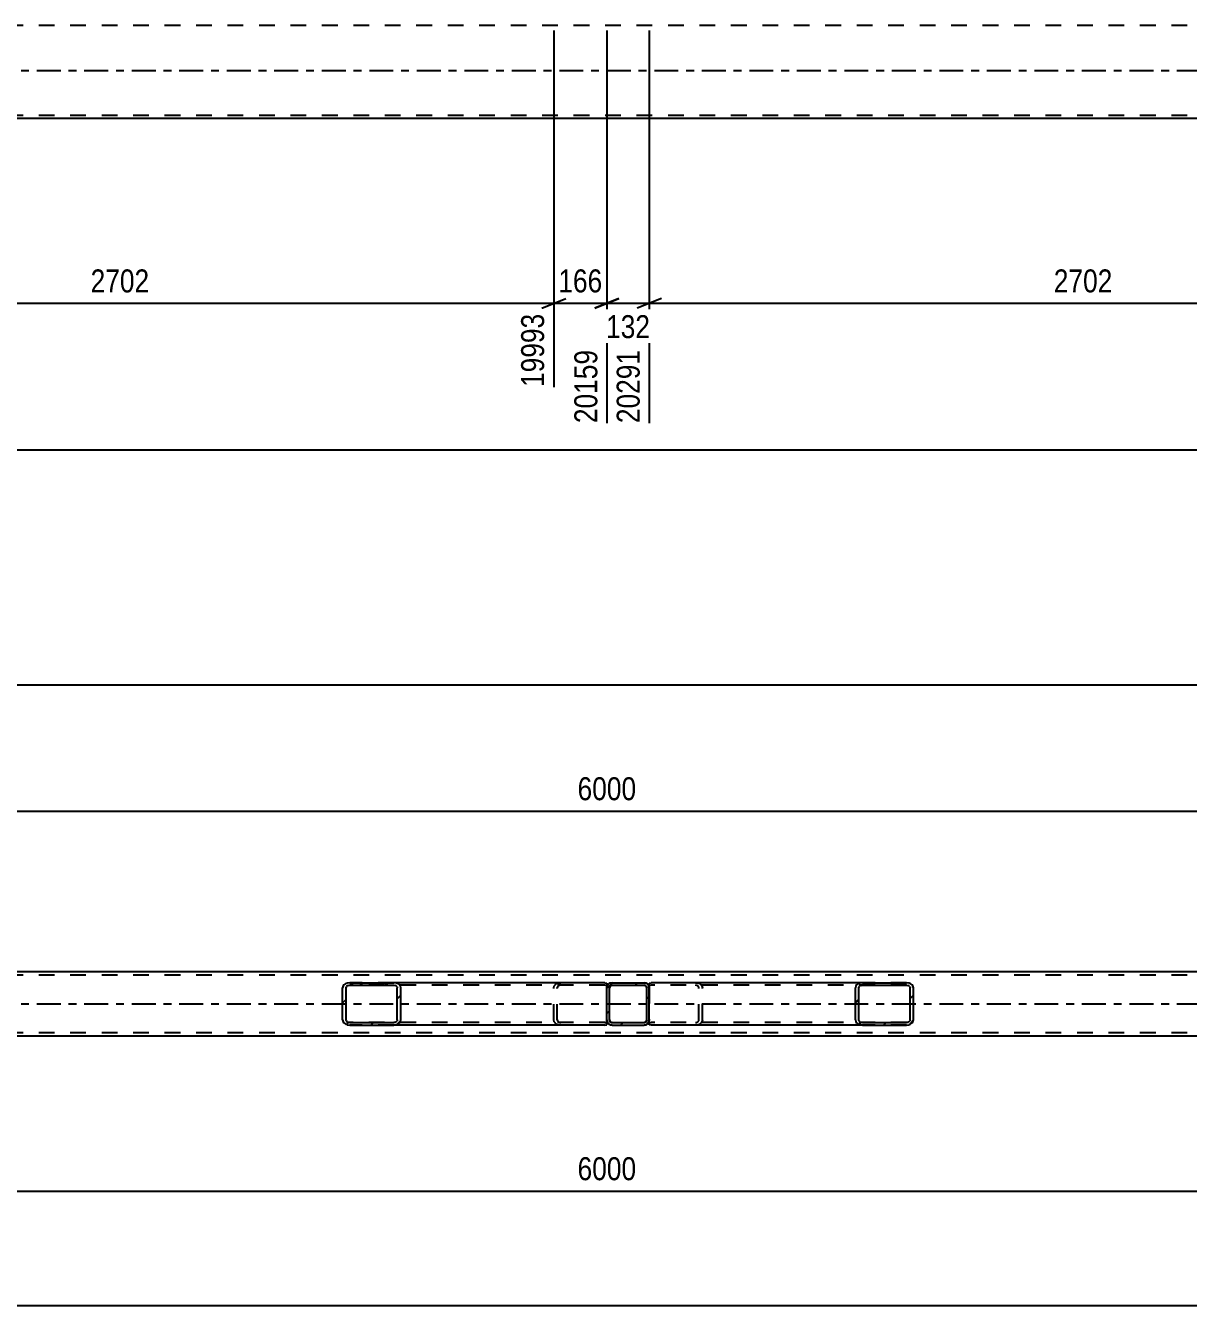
# Model space of a CAD drawing. Header units: millimetres. Extents: x 0 to 1189, y 0 to 841.
# Drawn here: x 754.2 to 899.1, y 390.1 to 549.6 of the extents above; entities that cross this region are included whole.
import ezdxf

# ---------------------------------------------------------------- set-up
doc = ezdxf.new("R2010")
doc.units = ezdxf.units.MM
doc.linetypes.add('DXK_LINE_DOT2', pattern=[3.9198, 1.9599, -1.9599])
doc.linetypes.add('DXK_LINE_DOT3', pattern=[5.9187, 2.979, -0.9799, 0.9799, -0.9799])
doc.styles.add('Arial Narrow', font='ARIALN.TTF', dxfattribs={"height": 0.2})

# ---------------------------------------------------------------- blocks, each defined once
blk = doc.blocks.new('Part-761551702-5098 - 4748')
at = {"color": 7, "linetype": 'DXK_LINE_DOT2'}
for p, q in [((1028.28, 549.62), (98.63, 549.62)), ((1028.28, 538.42), (98.63, 538.42))]:
    blk.add_line(p, q, dxfattribs=at)
at = {"color": 7, "linetype": 'DXK_LINE_DOT3'}
blk.add_line((98.63, 544.02), (1028.28, 544.02), dxfattribs=at)
at = {"color": 2, "linetype": 'Continuous'}
blk.add_line((942.78, 538.02), (715.77, 538.02), dxfattribs=at)
blk = doc.blocks.new('Part-761551702-3737 - 3599')
at = {"color": 2, "linetype": 'Continuous'}
for p, q in [((1023.48, 431.71), (98.63, 431.71)), ((1023.48, 423.71), (98.63, 423.71))]:
    blk.add_line(p, q, dxfattribs=at)
at = {"color": 7, "linetype": 'DXK_LINE_DOT2'}
for p, q in [((1028.28, 431.31), (98.63, 431.31)), ((1028.28, 424.11), (98.63, 424.11))]:
    blk.add_line(p, q, dxfattribs=at)
at = {"color": 7, "linetype": 'DXK_LINE_DOT3'}
blk.add_line((98.63, 427.71), (1028.28, 427.71), dxfattribs=at)
blk = doc.blocks.new('Part-761551702-3681 - 3599')
at = {"linetype": 'Continuous'}
h = blk.add_hatch(dxfattribs=at)
h.set_pattern_fill('', scale=0.7, style=0, pattern_type=0)
h.set_pattern_definition([(45, (831.5194, 425.1189), (-1.57154, 1.57154), [])])
h.paths.add_polyline_path([(831.27, 425.07), (831.52, 425.12), (831.73, 425.26), (831.87, 425.47), (831.91, 425.71), (831.91, 429.71), (831.87, 429.96), (831.73, 430.16), (831.52, 430.3), (831.27, 430.35), (827.27, 430.35), (827.03, 430.3), (826.82, 430.16), (826.68, 429.96), (826.63, 429.71), (826.63, 425.71), (826.68, 425.47), (826.82, 425.26), (827.03, 425.12), (827.27, 425.07)])
h.paths.add_polyline_path([(827.15, 425.41), (827.05, 425.48), (826.98, 425.59), (826.95, 425.71), (826.95, 429.71), (826.98, 429.83), (827.05, 429.94), (827.15, 430.01), (827.27, 430.03), (831.27, 430.03), (831.4, 430.01), (831.5, 429.94), (831.57, 429.83), (831.59, 429.71), (831.59, 425.71), (831.57, 425.59), (831.5, 425.48), (831.4, 425.41), (831.27, 425.39), (827.27, 425.39)])
at = {"color": 7, "linetype": 'DXK_LINE_DOT2'}
for p, q in [((826.63, 429.71), (826.68, 429.96)), ((826.63, 425.71), (826.63, 429.71)), ((826.98, 429.83), (826.95, 429.71)), ((826.95, 425.71), (826.95, 429.71)), ((827.03, 430.3), (827.27, 430.35)), ((827.27, 430.03), (827.15, 430.01)), ((827.27, 430.35), (831.27, 430.35)), ((827.27, 430.03), (831.27, 430.03)), ((831.27, 430.35), (831.52, 430.3)), ((831.4, 430.01), (831.27, 430.03)), ((831.59, 429.71), (831.57, 429.83)), ((831.59, 425.71), (831.59, 429.71)), ((831.87, 429.96), (831.91, 429.71)), ((831.91, 425.71), (831.91, 429.71)), ((826.68, 425.47), (826.63, 425.71)), ((826.95, 425.71), (826.98, 425.59)), ((827.27, 425.07), (827.03, 425.12)), ((827.15, 425.41), (827.27, 425.39)), ((827.27, 425.39), (831.27, 425.39)), ((827.27, 425.07), (831.27, 425.07)), ((831.27, 425.39), (831.4, 425.41)), ((831.52, 425.12), (831.27, 425.07)), ((831.57, 425.59), (831.59, 425.71)), ((831.91, 425.71), (831.87, 425.47))]:
    blk.add_line(p, q, dxfattribs=at)
at = {"color": 2, "linetype": 'Continuous'}
for p, q in [((826.68, 429.96), (826.63, 429.71)), ((826.63, 425.71), (826.63, 429.71)), ((826.95, 429.71), (826.98, 429.83)), ((826.95, 425.71), (826.95, 429.71)), ((827.27, 430.35), (827.03, 430.3)), ((827.15, 430.01), (827.27, 430.03)), ((827.27, 430.35), (831.27, 430.35)), ((827.27, 430.03), (831.27, 430.03)), ((831.52, 430.3), (831.27, 430.35)), ((831.27, 430.03), (831.4, 430.01)), ((831.57, 429.83), (831.59, 429.71)), ((831.59, 425.71), (831.59, 429.71)), ((831.91, 429.71), (831.87, 429.96)), ((831.91, 425.71), (831.91, 429.71)), ((826.63, 425.71), (826.68, 425.47)), ((826.98, 425.59), (826.95, 425.71)), ((827.03, 425.12), (827.27, 425.07)), ((827.27, 425.39), (827.15, 425.41)), ((827.27, 425.39), (831.27, 425.39)), ((827.27, 425.07), (831.27, 425.07)), ((831.4, 425.41), (831.27, 425.39)), ((831.27, 425.07), (831.52, 425.12)), ((831.59, 425.71), (831.57, 425.59)), ((831.87, 425.47), (831.91, 425.71))]:
    blk.add_line(p, q, dxfattribs=at)
at = {"color": 7, "linetype": 'DXK_LINE_DOT2'}
for centre, radius, start, end in [((827.27, 429.71), 0.64, 112.5, 157.5), ((827.27, 429.71), 0.32, 112.5, 157.5), ((831.27, 429.71), 0.32, 22.5, 67.5), ((831.27, 429.71), 0.64, 22.5, 67.5), ((827.27, 425.71), 0.64, 202.5, 247.5), ((827.27, 425.71), 0.32, 202.5, 247.5), ((831.27, 425.71), 0.32, 292.5, 337.5), ((831.27, 425.71), 0.64, 292.5, 337.5)]:
    blk.add_arc(centre, radius, start, end, dxfattribs=at)
at = {"color": 2, "linetype": 'Continuous'}
for centre, radius, start, end in [((827.27, 429.71), 0.64, 112.5, 157.5), ((827.27, 429.71), 0.32, 112.5, 157.5), ((831.27, 429.71), 0.32, 22.5, 67.5), ((831.27, 429.71), 0.64, 22.5, 67.5), ((827.27, 425.71), 0.64, 202.5, 247.5), ((827.27, 425.71), 0.32, 202.5, 247.5), ((831.27, 425.71), 0.32, 292.5, 337.5), ((831.27, 425.71), 0.64, 292.5, 337.5)]:
    blk.add_arc(centre, radius, start, end, dxfattribs=at)
blk = doc.blocks.new('Part-761551702-3790 - 3599')
at = {"linetype": 'Continuous'}
h = blk.add_hatch(dxfattribs=at)
h.set_pattern_fill('', scale=0.7, style=0, pattern_type=0)
h.set_pattern_definition([(45, (864.292, 425.1189), (-1.57154, 1.57154), [])])
h.paths.add_polyline_path([(863.96, 425.07), (864.29, 425.12), (864.58, 425.26), (864.77, 425.47), (864.83, 425.71), (864.83, 429.71), (864.77, 429.96), (864.58, 430.16), (864.29, 430.3), (863.96, 430.35), (858.46, 430.35), (858.13, 430.3), (857.84, 430.16), (857.65, 429.96), (857.59, 429.71), (857.59, 425.71), (857.65, 425.47), (857.84, 425.26), (858.13, 425.12), (858.46, 425.07)])
h.paths.add_polyline_path([(858.3, 425.41), (858.15, 425.48), (858.06, 425.59), (858.03, 425.71), (858.03, 429.71), (858.06, 429.83), (858.15, 429.94), (858.3, 430.01), (858.46, 430.03), (863.96, 430.03), (864.12, 430.01), (864.27, 429.94), (864.36, 429.83), (864.4, 429.71), (864.4, 425.71), (864.36, 425.59), (864.27, 425.48), (864.12, 425.41), (863.96, 425.39), (858.46, 425.39)])
at = {"color": 2, "linetype": 'Continuous'}
for p, q in [((831.91, 430.31), (832.17, 430.35)), ((831.91, 430.31), (831.91, 429.71)), ((858.46, 430.35), (832.17, 430.35)), ((857.65, 429.96), (857.59, 429.71)), ((857.59, 425.71), (857.59, 429.71)), ((858.03, 429.71), (858.06, 429.83)), ((858.03, 425.71), (858.03, 429.71)), ((858.46, 430.35), (858.13, 430.3)), ((858.3, 430.01), (858.46, 430.03)), ((858.46, 430.35), (863.96, 430.35)), ((858.46, 430.03), (863.96, 430.03)), ((864.29, 430.3), (863.96, 430.35)), ((863.96, 430.03), (864.12, 430.01)), ((864.36, 429.83), (864.4, 429.71)), ((864.4, 425.71), (864.4, 429.71)), ((864.83, 429.71), (864.77, 429.96)), ((864.83, 425.71), (864.83, 429.71)), ((831.91, 425.12), (831.91, 425.71)), ((831.91, 425.11), (831.91, 425.12)), ((832.17, 425.07), (831.91, 425.11)), ((858.46, 425.07), (832.17, 425.07)), ((857.59, 425.71), (857.65, 425.47)), ((858.06, 425.59), (858.03, 425.71)), ((858.13, 425.12), (858.46, 425.07)), ((858.46, 425.39), (858.3, 425.41)), ((858.46, 425.39), (863.96, 425.39)), ((858.46, 425.07), (863.96, 425.07)), ((864.12, 425.41), (863.96, 425.39)), ((863.96, 425.07), (864.29, 425.12)), ((864.4, 425.71), (864.36, 425.59)), ((864.77, 425.47), (864.83, 425.71))]:
    blk.add_line(p, q, dxfattribs=at)
at = {"color": 7, "linetype": 'DXK_LINE_DOT2'}
for p, q in [((832, 430.01), (831.91, 429.96)), ((831.91, 429.71), (831.91, 425.71)), ((832.17, 430.03), (832, 430.01)), ((863.96, 430.03), (832.17, 430.03)), ((837.66, 430.35), (838, 430.3)), ((837.83, 430.01), (837.66, 430.03)), ((838.1, 429.71), (838.07, 429.83)), ((838.1, 425.71), (838.1, 429.71)), ((838.47, 429.96), (838.54, 429.71)), ((838.54, 425.71), (838.54, 429.71)), ((863.96, 430.35), (858.46, 430.35)), ((831.91, 425.46), (831.91, 425.47)), ((831.91, 425.46), (832, 425.41)), ((832, 425.41), (832.17, 425.39)), ((863.96, 425.39), (832.17, 425.39)), ((837.66, 425.39), (837.83, 425.41)), ((838, 425.12), (837.66, 425.07)), ((838.07, 425.59), (838.1, 425.71)), ((838.54, 425.71), (838.47, 425.47)), ((863.96, 425.07), (858.46, 425.07))]:
    blk.add_line(p, q, dxfattribs=at)
for centre, radius, start, end in [((837.73, 429.62), 0.401, 32.4104, 75.4453), ((837.8, 429.53), 0.802, 32.4104, 75.4453), ((837.73, 425.8), 0.401, 284.5547, 327.5896), ((837.8, 425.9), 0.802, 284.5547, 327.5896)]:
    blk.add_arc(centre, radius, start, end, dxfattribs=at)
at = {"color": 2, "linetype": 'Continuous'}
for centre, radius, start, end in [((858.33, 429.53), 0.802, 104.5547, 147.5896), ((858.4, 429.62), 0.401, 104.5547, 147.5896), ((864.02, 429.62), 0.401, 32.4104, 75.4453), ((864.09, 429.53), 0.802, 32.4104, 75.4453), ((858.33, 425.9), 0.802, 212.4104, 255.4453), ((858.4, 425.8), 0.401, 212.4104, 255.4453), ((864.02, 425.8), 0.401, 284.5547, 327.5896), ((864.09, 425.9), 0.802, 284.5547, 327.5896)]:
    blk.add_arc(centre, radius, start, end, dxfattribs=at)
blk = doc.blocks.new('Part-761551702-3855 - 3599')
at = {"linetype": 'Continuous'}
h = blk.add_hatch(dxfattribs=at)
h.set_pattern_fill('', scale=0.7, style=0, pattern_type=0)
h.set_pattern_definition([(45, (800.4203, 425.1189), (-1.57154, 1.57154), [])])
h.paths.add_polyline_path([(800.08, 425.07), (800.42, 425.12), (800.71, 425.26), (800.9, 425.47), (800.96, 425.71), (800.96, 429.71), (800.9, 429.96), (800.71, 430.16), (800.42, 430.3), (800.08, 430.35), (794.59, 430.35), (794.26, 430.3), (793.97, 430.16), (793.78, 429.96), (793.71, 429.71), (793.71, 425.71), (793.78, 425.47), (793.97, 425.26), (794.26, 425.12), (794.59, 425.07)])
h.paths.add_polyline_path([(794.43, 425.41), (794.28, 425.48), (794.19, 425.59), (794.15, 425.71), (794.15, 429.71), (794.19, 429.83), (794.28, 429.94), (794.43, 430.01), (794.59, 430.03), (800.08, 430.03), (800.25, 430.01), (800.39, 429.94), (800.49, 429.83), (800.52, 429.71), (800.52, 425.71), (800.49, 425.59), (800.39, 425.48), (800.25, 425.41), (800.08, 425.39), (794.59, 425.39)])
at = {"color": 2, "linetype": 'Continuous'}
for p, q in [((793.78, 429.96), (793.71, 429.71)), ((793.71, 425.71), (793.71, 429.71)), ((794.15, 429.71), (794.19, 429.83)), ((794.15, 425.71), (794.15, 429.71)), ((794.59, 430.35), (794.26, 430.3)), ((794.43, 430.01), (794.59, 430.03)), ((794.59, 430.35), (800.08, 430.35)), ((794.59, 430.03), (800.08, 430.03)), ((826.38, 430.35), (800.08, 430.35)), ((800.42, 430.3), (800.08, 430.35)), ((800.08, 430.03), (800.25, 430.01)), ((800.49, 429.83), (800.52, 429.71)), ((800.52, 425.71), (800.52, 429.71)), ((800.96, 429.71), (800.9, 429.96)), ((800.96, 425.71), (800.96, 429.71)), ((826.38, 430.35), (826.63, 430.31)), ((826.63, 430.31), (826.63, 430.3)), ((826.63, 430.3), (826.63, 430.16)), ((826.63, 430.16), (826.63, 429.71)), ((793.71, 425.71), (793.78, 425.47)), ((794.19, 425.59), (794.15, 425.71)), ((794.26, 425.12), (794.59, 425.07)), ((794.59, 425.39), (794.43, 425.41)), ((794.59, 425.39), (800.08, 425.39)), ((794.59, 425.07), (800.08, 425.07)), ((800.25, 425.41), (800.08, 425.39)), ((800.08, 425.07), (800.42, 425.12)), ((826.38, 425.07), (800.08, 425.07)), ((800.52, 425.71), (800.49, 425.59)), ((800.9, 425.47), (800.96, 425.71)), ((826.38, 425.07), (826.63, 425.11)), ((826.63, 425.11), (826.63, 425.71))]:
    blk.add_line(p, q, dxfattribs=at)
at = {"color": 7, "linetype": 'DXK_LINE_DOT2'}
for p, q in [((800.08, 430.35), (794.59, 430.35)), ((826.38, 430.03), (794.59, 430.03)), ((820.01, 429.71), (820.07, 429.96)), ((820.01, 425.71), (820.01, 429.71)), ((820.48, 429.83), (820.45, 429.71)), ((820.45, 425.71), (820.45, 429.71)), ((820.55, 430.3), (820.89, 430.35)), ((820.89, 430.03), (820.72, 430.01)), ((826.55, 430.01), (826.38, 430.03)), ((826.63, 429.96), (826.55, 430.01)), ((826.63, 430.16), (826.63, 429.96)), ((826.63, 425.71), (826.63, 429.96)), ((826.38, 425.39), (794.59, 425.39)), ((800.08, 425.07), (794.59, 425.07)), ((820.07, 425.47), (820.01, 425.71)), ((820.45, 425.71), (820.48, 425.59)), ((820.89, 425.07), (820.55, 425.12)), ((820.72, 425.41), (820.89, 425.39)), ((826.38, 425.39), (826.55, 425.41)), ((826.55, 425.41), (826.63, 425.46))]:
    blk.add_line(p, q, dxfattribs=at)
at = {"color": 2, "linetype": 'Continuous'}
for centre, radius, start, end in [((794.46, 429.53), 0.802, 104.5547, 147.5896), ((794.53, 429.62), 0.401, 104.5547, 147.5896), ((800.15, 429.62), 0.401, 32.4104, 75.4453), ((800.22, 429.53), 0.802, 32.4104, 75.4453), ((794.46, 425.9), 0.802, 212.4104, 255.4453), ((794.53, 425.8), 0.401, 212.4104, 255.4453), ((800.15, 425.8), 0.401, 284.5547, 327.5896), ((800.22, 425.9), 0.802, 284.5547, 327.5896)]:
    blk.add_arc(centre, radius, start, end, dxfattribs=at)
at = {"color": 7, "linetype": 'DXK_LINE_DOT2'}
for centre, radius, start, end in [((820.75, 429.53), 0.802, 104.5547, 147.5896), ((820.82, 429.62), 0.401, 104.5547, 147.5896), ((820.75, 425.9), 0.802, 212.4104, 255.4453), ((820.82, 425.8), 0.401, 212.4104, 255.4453)]:
    blk.add_arc(centre, radius, start, end, dxfattribs=at)
blk = doc.blocks.new('StraightDimension-761551702-17323 - 4748')
at = {"color": 7, "linetype": 'Continuous'}
for p, q in [((820.01, 549.02), (820.01, 504.58)), ((826.64, 549.02), (826.64, 500.08)), ((818.51, 514.42), (821.51, 515.62)), ((828.14, 515.62), (825.14, 514.42)), ((820.01, 515.02), (826.64, 515.02))]:
    blk.add_line(p, q, dxfattribs=at)
at = {"color": 0}
blk.add_wipeout([(826.66, 515.77), (826.66, 519.97), (819.98, 519.97), (819.98, 515.77)], dxfattribs=at)
at = {"color": 0, "linetype": 'Continuous'}
blk.add_wipeout([(826.04, 509.82), (821.84, 509.82), (821.84, 499.48), (826.04, 499.48)], dxfattribs=at)
at = {"color": 3, "style": 'Arial Narrow'}
blk.add_text('166', height=2.863, dxfattribs=at).set_placement((820.58, 516.37))
at = {"color": 3, "linetype": 'Continuous', "style": 'Arial Narrow'}
blk.add_text('20159', height=2.863, rotation=90.0002, dxfattribs=at).set_placement((825.44, 500.08))
blk = doc.blocks.new('StraightDimension-761551702-17794 - 4748')
at = {"color": 7, "linetype": 'Continuous'}
blk.add_line((84.73, 496.75), (1091.17, 496.75), dxfattribs=at)
blk = doc.blocks.new('StraightDimension-761551702-17321 - 4748')
at = {"color": 7, "linetype": 'Continuous'}
for p, q in [((831.92, 549.02), (831.92, 500.08)), ((940.01, 549.02), (940.01, 504.58)), ((833.42, 515.62), (830.42, 514.42)), ((938.51, 514.42), (941.51, 515.62)), ((831.92, 515.02), (940.01, 515.02))]:
    blk.add_line(p, q, dxfattribs=at)
at = {"color": 0}
blk.add_wipeout([(890.22, 515.77), (890.22, 519.97), (881.71, 519.97), (881.71, 515.77)], dxfattribs=at)
at = {"color": 0, "linetype": 'Continuous'}
blk.add_wipeout([(939.41, 514.32), (935.21, 514.32), (935.21, 503.98), (939.41, 503.98)], dxfattribs=at)
at = {"color": 3, "style": 'Arial Narrow'}
blk.add_text('2702', height=2.863, dxfattribs=at).set_placement((882.31, 516.37))
at = {"color": 3, "linetype": 'Continuous', "style": 'Arial Narrow'}
blk.add_text('22993', height=2.863, rotation=90.0002, dxfattribs=at).set_placement((938.81, 504.58))
blk = doc.blocks.new('StraightDimension-761551702-17322 - 4748')
at = {"color": 7, "linetype": 'Continuous'}
for p, q in [((826.64, 549.02), (826.64, 500.08)), ((831.92, 549.02), (831.92, 500.08)), ((825.14, 514.42), (828.14, 515.62)), ((833.42, 515.62), (830.42, 514.42)), ((826.64, 515.02), (831.92, 515.02))]:
    blk.add_line(p, q, dxfattribs=at)
at = {"color": 0}
blk.add_wipeout([(832.62, 510.07), (832.62, 514.27), (825.93, 514.27), (825.93, 510.07)], dxfattribs=at)
at = {"color": 3, "style": 'Arial Narrow'}
blk.add_text('132', height=2.863, dxfattribs=at).set_placement((826.53, 510.67))
at = {"color": 0, "linetype": 'Continuous'}
blk.add_wipeout([(831.32, 509.82), (827.12, 509.82), (827.12, 499.48), (831.32, 499.48)], dxfattribs=at)
at = {"color": 3, "linetype": 'Continuous', "style": 'Arial Narrow'}
blk.add_text('20291', height=2.863, rotation=90.0002, dxfattribs=at).set_placement((830.72, 500.08))
blk = doc.blocks.new('StraightDimension-761551702-17324 - 4748')
at = {"color": 7, "linetype": 'Continuous'}
for p, q in [((711.92, 549.02), (711.92, 500.08)), ((820.01, 549.02), (820.01, 504.58)), ((713.42, 515.62), (710.42, 514.42)), ((818.51, 514.42), (821.51, 515.62)), ((711.92, 515.02), (820.01, 515.02))]:
    blk.add_line(p, q, dxfattribs=at)
at = {"color": 0}
blk.add_wipeout([(770.22, 515.77), (770.22, 519.97), (761.71, 519.97), (761.71, 515.77)], dxfattribs=at)
at = {"color": 0, "linetype": 'Continuous'}
blk.add_wipeout([(819.41, 514.32), (815.21, 514.32), (815.21, 503.98), (819.41, 503.98)], dxfattribs=at)
at = {"color": 3, "style": 'Arial Narrow'}
blk.add_text('2702', height=2.863, dxfattribs=at).set_placement((762.31, 516.37))
at = {"color": 3, "linetype": 'Continuous', "style": 'Arial Narrow'}
blk.add_text('19993', height=2.863, rotation=90.0002, dxfattribs=at).set_placement((818.81, 504.58))
blk = doc.blocks.new('StraightDimension-761551702-18518 - 3599')
at = {"color": 7, "linetype": 'Continuous'}
for p, q in [((706.63, 436.62), (706.63, 462.18)), ((946.64, 440.86), (946.64, 462.18)), ((708.13, 452.34), (705.13, 451.14)), ((706.63, 451.74), (946.64, 451.74)), ((945.14, 451.14), (948.14, 452.34))]:
    blk.add_line(p, q, dxfattribs=at)
at = {"color": 0, "linetype": 'Continuous'}
blk.add_wipeout([(946.04, 462.78), (941.84, 462.78), (941.84, 452.44), (946.04, 452.44)], dxfattribs=at)
at = {"color": 0}
blk.add_wipeout([(830.89, 452.49), (830.89, 456.69), (822.38, 456.69), (822.38, 452.49)], dxfattribs=at)
at = {"color": 3, "linetype": 'Continuous', "style": 'Arial Narrow'}
blk.add_text('23159', height=2.863, rotation=90.0002, dxfattribs=at).set_placement((945.44, 453.04))
at = {"color": 3, "style": 'Arial Narrow'}
blk.add_text('6000', height=2.863, dxfattribs=at).set_placement((822.98, 453.09))
blk = doc.blocks.new('StraightDimension-761551702-18762 - 3599')
at = {"color": 7, "linetype": 'Continuous'}
for p, q in [((706.63, 417.62), (706.63, 393.95)), ((946.64, 417.62), (946.64, 393.95)), ((708.13, 404.99), (705.13, 403.79)), ((706.63, 404.39), (946.64, 404.39)), ((945.14, 403.79), (948.14, 404.99))]:
    blk.add_line(p, q, dxfattribs=at)
at = {"color": 0}
blk.add_wipeout([(830.89, 405.14), (830.89, 409.34), (822.38, 409.34), (822.38, 405.14)], dxfattribs=at)
at = {"color": 0, "linetype": 'Continuous'}
blk.add_wipeout([(946.04, 403.69), (941.84, 403.69), (941.84, 393.35), (946.04, 393.35)], dxfattribs=at)
at = {"color": 3, "style": 'Arial Narrow'}
blk.add_text('6000', height=2.863, dxfattribs=at).set_placement((822.98, 405.74))
at = {"color": 3, "linetype": 'Continuous', "style": 'Arial Narrow'}
blk.add_text('23159', height=2.863, rotation=90.0002, dxfattribs=at).set_placement((945.44, 393.95))
blk = doc.blocks.new('StraightDimension-761551702-18864 - 3599')
at = {"color": 7, "linetype": 'Continuous'}
blk.add_line((85.73, 390.14), (1028.28, 390.14), dxfattribs=at)
blk = doc.blocks.new('StraightDimension-761551702-18957 - 3599')
at = {"color": 7, "linetype": 'Continuous'}
blk.add_line((84.73, 467.47), (1029.28, 467.47), dxfattribs=at)

msp = doc.modelspace()

# ---------------------------------------------------------------- block references
for name in ['Part-761551702-5098 - 4748', 'StraightDimension-761551702-18518 - 3599', 'Part-761551702-3737 - 3599', 'Part-761551702-3855 - 3599', 'Part-761551702-3681 - 3599', 'Part-761551702-3790 - 3599', 'StraightDimension-761551702-18762 - 3599']:
    msp.add_blockref(name, (0, 0))

# ---------------------------------------------------------------- next in the draw order: block references
for name in ['StraightDimension-761551702-17323 - 4748', 'StraightDimension-761551702-18957 - 3599', 'StraightDimension-761551702-18864 - 3599']:
    msp.add_blockref(name, (0, 0))

# ---------------------------------------------------------------- next in the draw order: block references
msp.add_blockref('StraightDimension-761551702-17794 - 4748', (0, 0))

# ---------------------------------------------------------------- next in the draw order: block references
for name in ['StraightDimension-761551702-17324 - 4748', 'StraightDimension-761551702-17321 - 4748']:
    msp.add_blockref(name, (0, 0))

# ---------------------------------------------------------------- next in the draw order: block references
msp.add_blockref('StraightDimension-761551702-17322 - 4748', (0, 0))

doc.saveas('drawing.dxf')
